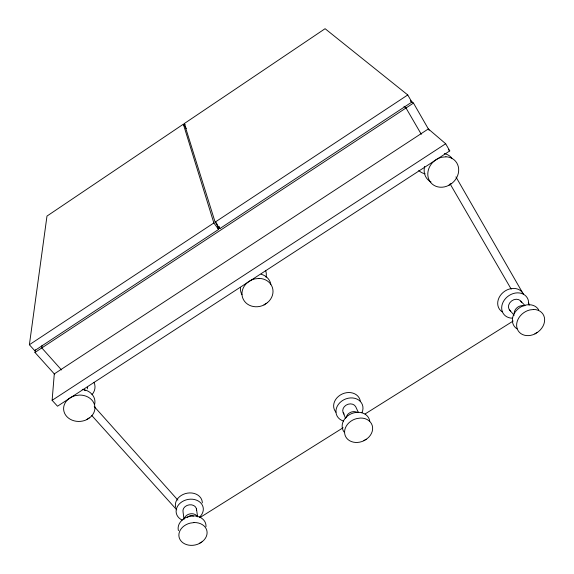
<?xml version="1.0" encoding="UTF-8"?>
<svg xmlns="http://www.w3.org/2000/svg" width="574" height="574" viewBox="0 0 574 574"><rect width="100%" height="100%" fill="white"/><g stroke="black" fill="none" stroke-linecap="round" stroke-linejoin="round"><path stroke-width="0.86" d="M52.126 400.329L54.293 373.896L428.348 128.942L445.682 143.744L449.765 150.905L57.515 406.198L52.126 400.329L445.682 143.744M42.117 345.268L41.823 347.93L61.518 369.957M54.709 374.356L34.971 352.443L35.301 349.781M216.441 222.647L218.586 229.442L34.684 350.642L29.382 344.744L46.982 216.082L183.35 124.192L186.414 128.526M89.228 417.987L86.868 419.515L90.132 417.398A15.606 13.087 -4.6 0 0 93.871 403.048A15.606 13.087 -4.6 0 0 79.599 395.063L75.517 395.601A15.649 13.123 -4.6 0 0 64.697 413.467A15.649 13.123 -4.6 0 0 86.904 419.572M266.465 303.287L264.011 304.88L267.412 302.685M451.142 183.788L448.574 185.445A16.309 14.257 -42.4 0 1 428.168 177.395A16.309 14.257 -42.4 0 1 441.872 157.233L445.919 156.824M201.452 542.143L199.257 543.521L202.299 541.619M366.226 439.232L363.945 440.66L367.102 438.687A14.343 11.681 -23.4 0 0 372.189 425.377A14.343 11.681 -23.4 0 0 360.529 418.037L356.841 418.554A14.386 11.717 -23.4 0 0 345.046 435.142A14.386 11.717 -23.4 0 0 363.966 440.71M537.321 332.36L534.954 333.846L538.233 331.794A14.831 11.961 -35.6 0 0 544.417 317.609A14.831 11.961 -35.6 0 0 533.605 309.451M184.283 123.568L325.085 28.7L407.762 94.954L411.859 102.064L219.842 228.61L215.121 222.131L184.283 123.568L185.302 125.017M29.382 344.744L213.858 222.963L183.35 124.192M215.121 222.131L407.762 94.954M217.977 228L219.49 227.003M34.971 352.443L413.474 103.076L429.115 130.262M448.574 185.445L452.125 183.156A16.266 14.221 -42.5 0 0 458.325 166.704A16.266 14.221 -42.5 0 0 445.926 156.774M200.362 517.317L343.094 427.752M365.114 413.94L513.156 321.038M193.933 522.591L190.238 523.115A14.221 11.2 -12.9 0 0 179.633 538.785A14.221 11.2 -12.9 0 0 199.286 543.571M533.598 309.494L529.931 309.924A14.881 11.997 -35.6 0 0 516.858 327.496A14.881 11.997 -35.6 0 0 534.975 333.903M258.953 278.44L254.878 278.885A15.685 13.927 -20 0 0 242.673 297.87A15.685 13.927 -20 0 0 264.04 304.945M410.697 100.823L413.474 103.076M410.475 100.938L411.859 102.064M403.967 106.255L406.012 107.984L421.302 134.316M448.423 149.742L449.765 150.905M520.84 301.142L525.016 305.626M91.79 415.519L176.713 509.805M94.244 406.564L177.904 500.148M509.554 310.039L514.189 315.255M213.858 222.963L218.586 229.442M450.081 183.867L511.226 289.174M455.921 176.878L522.943 293.422M528.31 302.742L529.651 305.074M358.241 412.204L355.744 406.787A6.938 5.726 -23.5 0 0 346.079 405.158A6.938 5.726 -23.5 0 0 344.142 414.076M343.238 412.878L345.613 418.36M219.304 226.917L219.842 228.61M196.416 508.672L197.635 516.837M184.01 519.37L183.063 511.979A6.866 5.482 -12.7 0 1 189.233 504.84A6.866 5.482 -12.7 0 1 196.53 510.099M343.553 421.065A13.884 11.444 -23.5 0 1 337.182 406.363A13.884 11.444 -23.5 0 1 354.876 398.334A13.884 11.444 -23.5 0 1 361.964 412.706M335.962 412.232A13.747 11.372 -23.5 0 1 342.233 393.994A13.747 11.372 -23.5 0 1 360.307 401.161M344.041 431.964A14.242 11.638 -23.5 0 1 351.518 413.639A14.242 11.638 -23.5 0 1 369.749 421.101M346.165 417.729A7.039 5.776 -23.5 0 1 350.327 412.462A7.039 5.776 -23.5 0 1 357.15 412.376M258.953 278.397A15.634 13.891 -20 0 1 272.334 287.316A15.634 13.891 -20 0 1 267.398 302.67M265.647 270.584A15.089 13.518 -19.9 0 1 266.049 277.242M241.919 294.649A15.512 13.812 -20 0 1 240.477 287.646M261.098 274.228A15.512 13.812 -20 0 1 270.863 284.302M182.252 520.101A13.733 10.956 -12.7 0 1 178.858 504.46A13.733 10.956 -12.7 0 1 198.626 501.202A13.733 10.956 -12.7 0 1 199.379 517.282M193.933 522.555A14.178 11.171 -12.9 0 1 206.36 529.135A14.178 11.171 -12.9 0 1 202.285 541.612M175.651 507.273A13.597 10.892 -12.6 0 1 187.397 493.138A13.597 10.892 -12.6 0 1 202.321 502.86M178.414 530.641A14.085 11.136 -12.9 0 1 191.042 516.048A14.085 11.136 -12.9 0 1 205.98 526.731M184.433 518.114A6.96 5.525 -12.8 0 1 190.489 513.795A6.96 5.525 -12.8 0 1 197.162 516.335M187.246 517.64A4.52 3.595 -12.8 0 1 193.474 516.105M512.474 318.204A14.343 11.71 -36 0 1 501.891 305.669A14.343 11.71 -36 0 1 517.31 292.855A14.343 11.71 -36 0 1 528.532 304.851M510.716 311.043A7.168 5.855 -36 0 1 511.463 301.049A7.168 5.855 -36 0 1 521.587 302.469M502.243 311.847A14.199 11.631 -36.1 0 1 503.305 292.288A14.199 11.631 -36.1 0 1 523.438 294.168M517.023 328.852A14.723 11.918 -35.7 0 1 517.906 309.049A14.723 11.918 -35.7 0 1 538.706 309.91M514.239 313.684A7.275 5.912 -35.8 0 1 517.303 307.477A7.275 5.912 -35.8 0 1 524.155 305.87M431.002 181.965A16.129 14.135 -42.6 0 1 424.667 166.417M444.341 153.61A16.129 14.135 -42.6 0 1 451.874 158.194M425.162 173.807A15.67 13.819 -43.1 0 1 418.776 170.5M93.985 382.313A15.06 12.764 -4.1 0 1 91.998 394.675M87.521 387.242A7.534 6.386 -4.1 0 1 87.241 388.899M82.225 389.33A15.484 13.023 -4.4 0 1 94.595 404.648M83.689 389.66A7.641 6.45 -4.3 0 1 85.239 390.672"/></g></svg>
